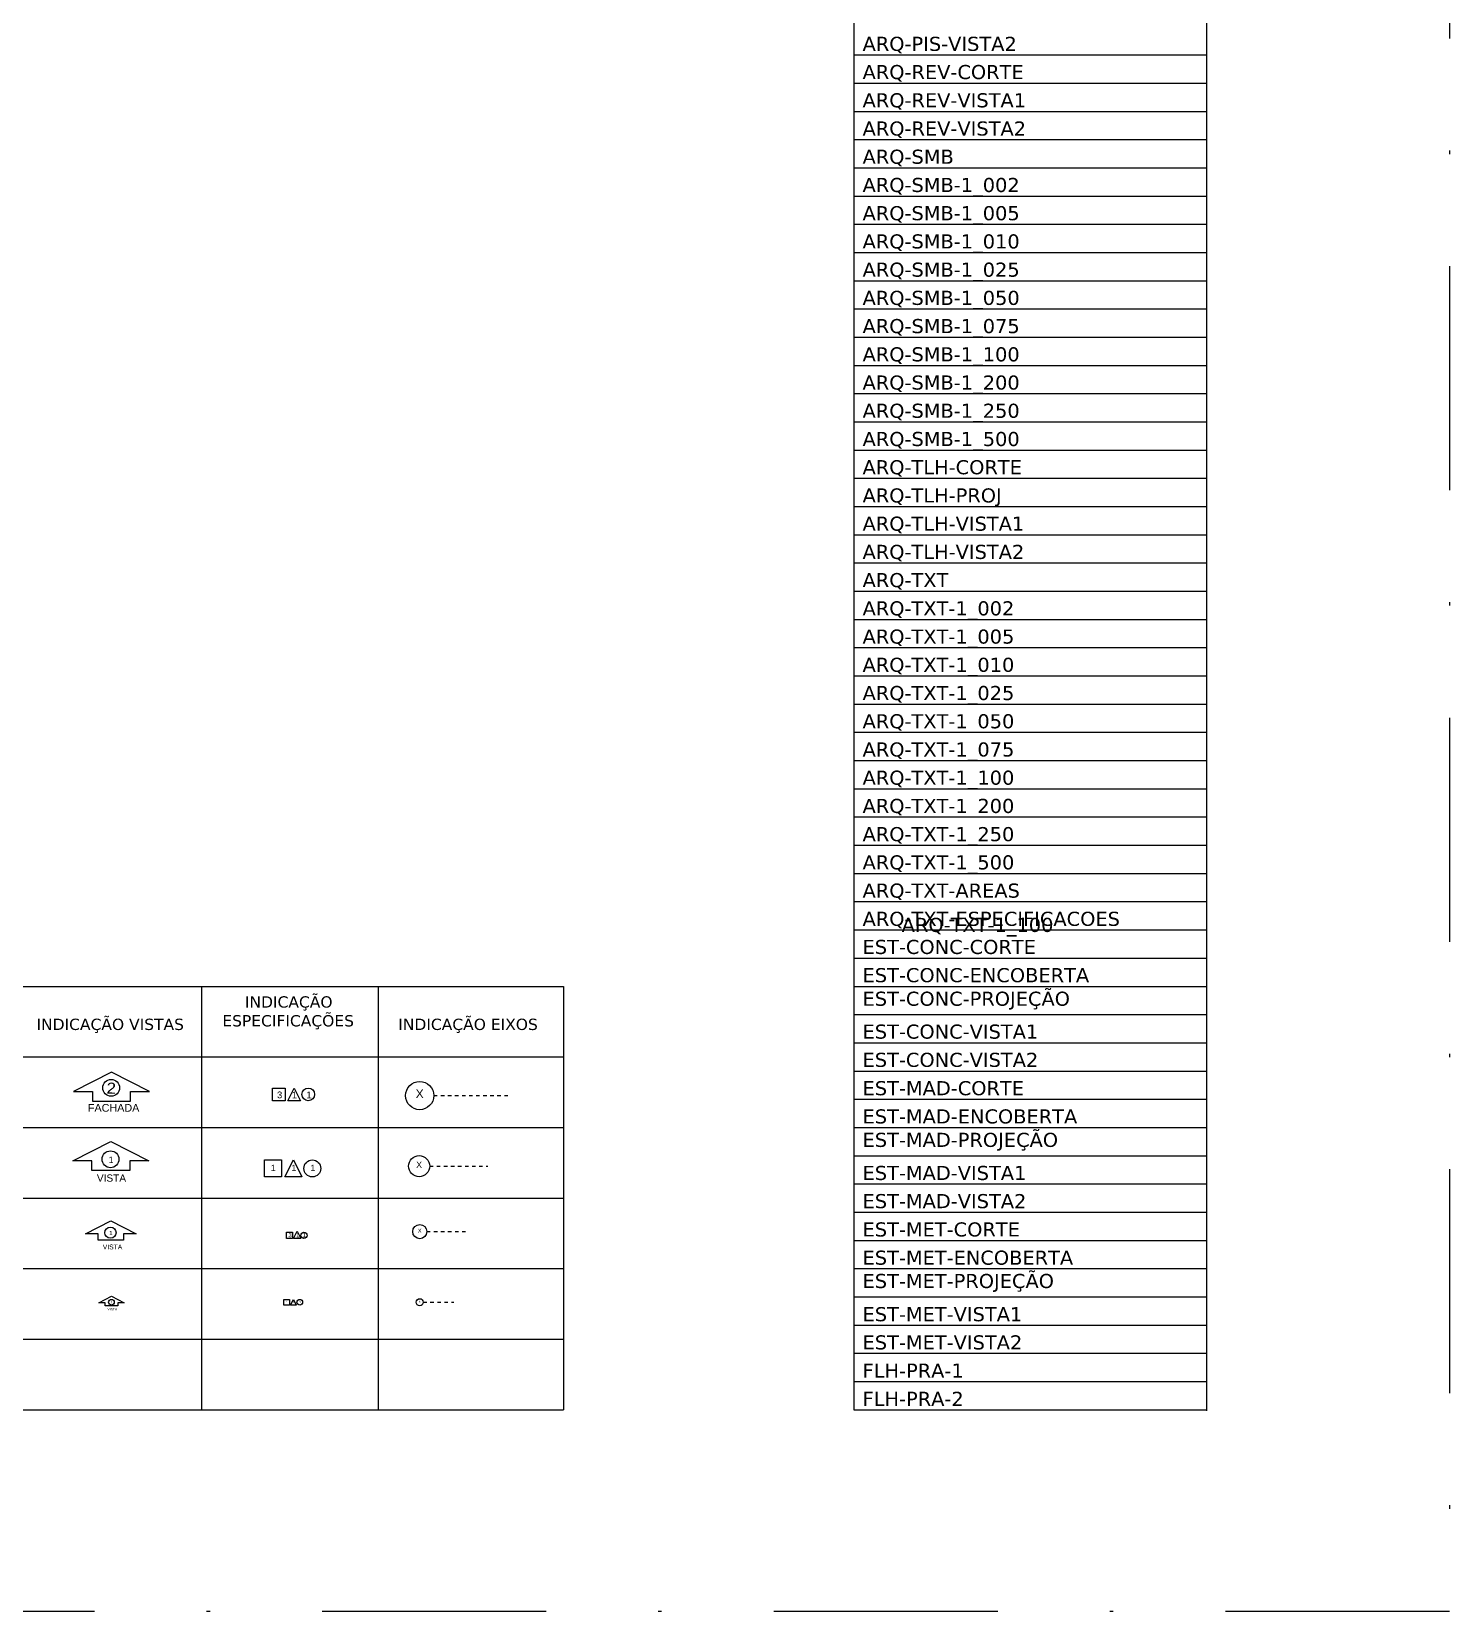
# Model space of a CAD drawing. Extents: x 386 to 569, y 47 to 136.
# Drawn here: x 529.22 to 569.41, y 46.58 to 91.35 of the extents above; entities that cross this region are included whole.
import ezdxf

# ---------------------------------------------------------------- set-up
doc = ezdxf.new("R2010")
doc.units = 0
doc.header["$LTSCALE"] = 0.005
for name, pattern in [('C5', [60, 50, -5, 0, -5]), ('CONTINU', [0]), ('DASHDOT', [25.4, 12.7, -6.35, 0, -6.35]), ('TRAÇO-2PTOS_P', [0.625, 0.25, -0.125, 0, -0.125, 0, -0.125])]:
    doc.linetypes.add(name, pattern=pattern)
doc.layers.get('0').update_dxf_attribs({"linetype": 'CONTINUOUS'})
for name, color, linetype in [('ARQ-EXO-1_025', 251, 'C5'), ('ARQ-EXO-1_050', 251, 'C5'), ('ARQ-EXO-1_100', 251, 'C5'), ('ARQ-PIS-VISTA2', 2, 'CONTINUOUS'), ('ARQ-REV-CORTE', 2, 'CONTINUOUS'), ('ARQ-REV-VISTA1', 30, 'CONTINUOUS'), ('ARQ-REV-VISTA2', 30, 'CONTINUOUS'), ('ARQ-SMB', 1, 'CONTINUOUS'), ('ARQ-SMB-1_002', 1, 'CONTINUOUS'), ('ARQ-SMB-1_005', 1, 'CONTINU'), ('ARQ-SMB-1_010', 1, 'CONTINUOUS'), ('ARQ-SMB-1_025', 1, 'CONTINUOUS'), ('ARQ-SMB-1_050', 1, 'CONTINUOUS'), ('ARQ-SMB-1_100', 1, 'CONTINUOUS'), ('ARQ-SMB-1_200', 1, 'CONTINUOUS'), ('ARQ-SMB-1_250', 1, 'CONTINUOUS'), ('ARQ-SMB-1_500', 1, 'CONTINUOUS'), ('ARQ-TLH-CORTE', 4, 'CONTINUOUS'), ('ARQ-TLH-PROJ', 8, 'TRAÇO-2PTOS_P'), ('ARQ-TLH-VISTA1', 2, 'CONTINUOUS'), ('ARQ-TLH-VISTA2', 1, 'CONTINUOUS'), ('ARQ-TXT', 2, 'CONTINUOUS'), ('ARQ-TXT-1_002', 2, 'CONTINUOUS'), ('ARQ-TXT-1_005', 2, 'CONTINUOUS'), ('ARQ-TXT-1_010', 2, 'CONTINUOUS'), ('ARQ-TXT-1_025', 2, 'CONTINUOUS'), ('ARQ-TXT-1_050', 2, 'CONTINUOUS'), ('ARQ-TXT-1_075', 2, 'CONTINUOUS'), ('ARQ-TXT-1_100', 2, 'CONTINUOUS'), ('ARQ-TXT-1_200', 2, 'CONTINUOUS'), ('ARQ-TXT-1_250', 2, 'CONTINUOUS'), ('ARQ-TXT-1_500', 2, 'CONTINUOUS'), ('ARQ-TXT-AREAS', 2, 'CONTINUOUS'), ('ARQ-TXT-ESPECIFICACOES', 2, 'CONTINUOUS'), ('EST-CONC-CORTE', 6, 'CONTINUOUS'), ('EST-CONC-ENCOBERTA', 9, 'CONTINUOUS'), ('EST-CONC-PROJEÇÃO', 252, 'CONTINUOUS'), ('EST-CONC-VISTA1', 3, 'CONTINUOUS'), ('EST-CONC-VISTA2', 2, 'CONTINUOUS'), ('EST-MAD-CORTE', 4, 'CONTINUOUS'), ('EST-MAD-ENCOBERTA', 9, 'CONTINUOUS'), ('EST-MAD-PROJEÇÃO', 251, 'CONTINUOUS'), ('EST-MAD-VISTA1', 2, 'CONTINUOUS'), ('EST-MAD-VISTA2', 1, 'CONTINUOUS'), ('EST-MET-CORTE', 5, 'CONTINUOUS'), ('EST-MET-ENCOBERTA', 9, 'CONTINUOUS'), ('EST-MET-PROJEÇÃO', 253, 'CONTINUOUS'), ('EST-MET-VISTA1', 1, 'CONTINUOUS'), ('EST-MET-VISTA2', 8, 'CONTINUOUS'), ('FLH-PRA-01', 1, 'CONTINUOUS'), ('FLH-PRA-02', 6, 'CONTINUOUS')]:
    doc.layers.add(name, color=color, linetype=linetype)
doc.styles.add('A20', font='arial.ttf', dxfattribs={"height": 0.2})
doc.styles.add('A26', font='arial.ttf', dxfattribs={"height": 0.26})
doc.styles.add('ESC-50-A20', font='arial.ttf', dxfattribs={"height": 0.1})
doc.styles.get("Standard").update_dxf_attribs({"font": 'simplex.shx'})

msp = doc.modelspace()

# ---------------------------------------------------------------- linework, layer by layer
at = {"color": 251}
for p, q in [((552.52417, 124.29352), (552.52417, 52.29352)), ((562.52417, 124.29352), (562.52417, 52.26051)), ((552.52417, 90.69352), (562.52417, 90.69352)), ((552.52417, 89.89352), (562.52417, 89.89352)), ((552.52417, 89.09352), (562.52417, 89.09352)), ((552.52417, 88.29352), (562.52417, 88.29352)), ((552.52417, 87.49352), (562.52417, 87.49352)), ((552.52417, 86.69352), (562.52417, 86.69352)), ((552.52417, 85.89352), (562.52417, 85.89352)), ((552.52417, 85.09352), (562.52417, 85.09352)), ((552.52417, 84.29352), (562.52417, 84.29352)), ((552.52417, 83.49352), (562.52417, 83.49352)), ((552.52417, 82.69352), (562.52417, 82.69352)), ((552.52417, 81.89352), (562.52417, 81.89352)), ((552.52417, 81.09352), (562.52417, 81.09352)), ((552.52417, 80.29352), (562.52417, 80.29352)), ((552.52417, 79.49352), (562.52417, 79.49352)), ((552.52417, 78.69352), (562.52417, 78.69352)), ((552.52417, 77.89352), (562.52417, 77.89352)), ((552.52417, 77.09352), (562.52417, 77.09352)), ((552.52417, 76.29352), (562.52417, 76.29352)), ((552.52417, 75.49352), (562.52417, 75.49352)), ((552.52417, 74.69352), (562.52417, 74.69352)), ((552.52417, 73.89352), (562.52417, 73.89352)), ((552.52417, 73.09352), (562.52417, 73.09352)), ((552.52417, 72.29352), (562.52417, 72.29352)), ((552.52417, 71.49352), (562.52417, 71.49352)), ((552.52417, 70.69352), (562.52417, 70.69352)), ((552.52417, 69.89352), (562.52417, 69.89352)), ((552.52417, 69.09352), (562.52417, 69.09352)), ((552.52417, 68.29352), (562.52417, 68.29352)), ((552.52417, 67.49352), (562.52417, 67.49352)), ((552.52417, 66.69352), (562.52417, 66.69352)), ((552.52417, 65.89352), (562.52417, 65.89352)), ((552.52417, 65.09352), (562.52417, 65.09352)), ((495.42801, 64.29352), (544.3011, 64.29352)), ((534.04298, 64.29352), (534.04298, 52.29352)), ((539.04298, 64.29352), (539.04298, 52.29352)), ((544.3011, 64.29352), (544.3011, 52.29352)), ((552.52417, 64.29352), (562.52417, 64.29352)), ((552.52417, 63.49352), (562.52417, 63.49352)), ((552.52417, 62.69352), (562.52417, 62.69352)), ((495.42801, 62.29352), (544.3011, 62.29352)), ((495.42801, 62.29352), (544.3011, 62.29352)), ((534.04298, 62.34088), (534.04298, 52.29352)), ((552.52417, 61.89352), (562.52417, 61.89352)), ((552.52417, 61.09352), (562.52417, 61.09352)), ((495.42801, 60.29352), (544.3011, 60.29352)), ((552.52417, 60.29352), (562.52417, 60.29352)), ((552.52417, 59.49352), (562.52417, 59.49352)), ((552.52417, 58.69352), (562.52417, 58.69352)), ((495.42801, 58.29352), (544.3011, 58.29352)), ((552.52417, 57.89352), (562.52417, 57.89352)), ((552.52417, 57.09352), (562.52417, 57.09352)), ((495.42801, 56.29352), (544.3011, 56.29352)), ((552.52417, 56.29352), (562.52417, 56.29352)), ((552.52417, 55.49352), (562.52417, 55.49352)), ((552.52417, 54.69352), (562.52417, 54.69352)), ((495.42801, 54.29352), (544.3011, 54.29352)), ((552.52417, 53.89352), (562.52417, 53.89352)), ((552.52417, 53.09352), (562.52417, 53.09352)), ((495.42801, 52.29352), (544.3011, 52.29352)), ((552.52417, 52.29352), (562.52417, 52.29352))]:
    msp.add_line(p, q, dxfattribs=at)
at = {"linetype": 'DASHDOT', "ltscale": 100}
msp.add_lwpolyline([(386.05054, 135.90842), (569.40552, 135.90842), (569.40552, 46.57702), (386.05054, 46.57702)], close=True, dxfattribs=at)
at = {"layer": 'ARQ-EXO-1_025', "ltscale": 0.05}
msp.add_line((540.3245, 55.34088), (541.19333, 55.34088), dxfattribs=at)
at = {"layer": 'ARQ-EXO-1_025', "linetype": 'CONTINU'}
msp.add_circle((540.2245, 55.34088), 0.1, dxfattribs=at)
at = {"layer": 'ARQ-EXO-1_050', "ltscale": 0.1}
msp.add_line((540.4245, 57.34088), (541.52289, 57.34088), dxfattribs=at)
at = {"layer": 'ARQ-EXO-1_050', "linetype": 'CONTINU'}
msp.add_circle((540.2245, 57.34088), 0.2, dxfattribs=at)
at = {"layer": 'ARQ-EXO-1_100', "ltscale": 0.2}
for p, q in [((540.62264, 61.19624), (542.81943, 61.19624)), ((540.50724, 59.19624), (542.15483, 59.19624))]:
    msp.add_line(p, q, dxfattribs=at)
at = {"layer": 'ARQ-EXO-1_100', "linetype": 'CONTINU'}
for centre, radius in [((540.22264, 61.19624), 0.4), ((540.20724, 59.19624), 0.3)]:
    msp.add_circle(centre, radius, dxfattribs=at)
at = {"layer": 'ARQ-SMB-1_025'}
msp.add_lwpolyline([(536.373, 55.42088), (536.533, 55.42088), (536.533, 55.26088), (536.373, 55.26088)], close=True, dxfattribs=at)
msp.add_lwpolyline([(536.56601, 55.26088), (536.64601, 55.42088), (536.72601, 55.26088), (536.56601, 55.26088)], dxfattribs=at)
msp.add_circle((536.82523, 55.34088), 0.08, dxfattribs=at)
at = {"layer": 'ARQ-SMB-1_100', "elevation": -2.8345}
msp.add_lwpolyline([(532.02914, 61.31019), (532.56806, 61.31019), (531.49021, 61.85882), (530.41237, 61.31019), (530.95129, 61.31019), (530.95129, 61.03587), (532.02914, 61.03587), (532.02914, 61.31019)], dxfattribs=at)
at = {"layer": 'ARQ-SMB-1_100'}
for points in [[(536.05306, 61.41088), (536.41146, 61.41088), (536.41146, 61.05248), (536.05306, 61.05248)], [(535.82354, 59.3736), (536.30354, 59.3736), (536.30354, 58.8936), (535.82354, 58.8936)], [(536.44393, 57.3255), (536.61993, 57.3255), (536.61993, 57.1495), (536.44393, 57.1495)]]:
    msp.add_lwpolyline(points, close=True, dxfattribs=at)
for points in [[(536.48538, 61.05248), (536.66458, 61.41088), (536.84378, 61.05248), (536.48538, 61.05248)], [(530.93049, 59.3465), (530.39157, 59.3465), (531.46942, 59.89513), (532.54726, 59.3465), (532.00834, 59.3465), (532.00834, 59.07218), (530.93049, 59.07218), (530.93049, 59.3465)], [(536.40254, 58.8936), (536.64254, 59.3736), (536.88254, 58.8936), (536.40254, 58.8936)], [(531.10714, 57.28026), (530.74785, 57.28026), (531.46642, 57.64602), (532.18498, 57.28026), (531.8257, 57.28026), (531.8257, 57.09738), (531.10714, 57.09738), (531.10714, 57.28026)], [(536.75333, 57.3585), (536.85783, 57.1495), (536.64883, 57.1495), (536.75333, 57.3585)], [(531.31092, 55.32506), (531.13128, 55.32506), (531.49056, 55.50794), (531.84984, 55.32506), (531.6702, 55.32506), (531.6702, 55.23362), (531.31092, 55.23362), (531.31092, 55.32506)]]:
    msp.add_lwpolyline(points, dxfattribs=at)
at = {"layer": 'ARQ-SMB-1_100', "color": 2}
for centre, radius in [((531.47819, 61.41882), 0.23872), ((531.45967, 59.39252), 0.23872), ((531.45992, 57.31094), 0.15915), ((531.48732, 55.3404), 0.07957)]:
    msp.add_circle(centre, radius, dxfattribs=at)
at = {"layer": 'ARQ-SMB-1_100'}
for centre, radius in [((537.06605, 61.23168), 0.1792), ((537.18022, 59.1336), 0.24), ((536.94138, 57.2375), 0.088)]:
    msp.add_circle(centre, radius, dxfattribs=at)

# ---------------------------------------------------------------- texts
at = {"layer": 'ARQ-PIS-VISTA2', "insert": (552.77417, 91.20742), "char_height": 0.4, "attachment_point": 1}
msp.add_mtext_dynamic_manual_height_columns('{\\fVerdana|b0|i0|c0|p34;ARQ-PIS-VISTA2}', width=14.415678, gutter_width=12.5, heights=[0], dxfattribs=at)
at = {"layer": 'ARQ-REV-CORTE', "insert": (552.77417, 90.40742), "char_height": 0.4, "attachment_point": 1}
msp.add_mtext_dynamic_manual_height_columns('{\\fVerdana|b0|i0|c0|p34;ARQ-REV-CORTE}', width=14.415678, gutter_width=12.5, heights=[0], dxfattribs=at)
at = {"layer": 'ARQ-REV-VISTA1', "insert": (552.77417, 89.60742), "char_height": 0.4, "attachment_point": 1}
msp.add_mtext_dynamic_manual_height_columns('{\\fVerdana|b0|i0|c0|p34;ARQ-REV-VISTA1}', width=14.415678, gutter_width=12.5, heights=[0], dxfattribs=at)
at = {"layer": 'ARQ-REV-VISTA2', "insert": (552.77417, 88.80742), "char_height": 0.4, "attachment_point": 1}
msp.add_mtext_dynamic_manual_height_columns('{\\fVerdana|b0|i0|c0|p34;ARQ-REV-VISTA2}', width=14.415678, gutter_width=12.5, heights=[0], dxfattribs=at)
at = {"layer": 'ARQ-SMB', "insert": (552.77417, 88.00742), "char_height": 0.4, "attachment_point": 1}
msp.add_mtext_dynamic_manual_height_columns('{\\fVerdana|b0|i0|c0|p34;ARQ-SMB}', width=14.415678, gutter_width=12.5, heights=[0], dxfattribs=at)
at = {"layer": 'ARQ-SMB-1_002', "insert": (552.77417, 87.20742), "char_height": 0.4, "attachment_point": 1}
msp.add_mtext_dynamic_manual_height_columns('{\\fVerdana|b0|i0|c0|p34;ARQ-SMB-1_002}', width=14.415678, gutter_width=12.5, heights=[0], dxfattribs=at)
at = {"layer": 'ARQ-SMB-1_005', "insert": (552.77417, 86.40742), "char_height": 0.4, "attachment_point": 1}
msp.add_mtext_dynamic_manual_height_columns('{\\fVerdana|b0|i0|c0|p34;ARQ-SMB-1_005}', width=14.415678, gutter_width=12.5, heights=[0], dxfattribs=at)
at = {"layer": 'ARQ-SMB-1_010', "insert": (552.77417, 85.60742), "char_height": 0.4, "attachment_point": 1}
msp.add_mtext_dynamic_manual_height_columns('{\\fVerdana|b0|i0|c0|p34;ARQ-SMB-1_010}', width=14.415678, gutter_width=12.5, heights=[0], dxfattribs=at)
at = {"layer": 'ARQ-SMB-1_025', "insert": (552.77417, 84.80742), "char_height": 0.4, "attachment_point": 1}
msp.add_mtext_dynamic_manual_height_columns('{\\fVerdana|b0|i0|c0|p34;ARQ-SMB-1_025}', width=14.415678, gutter_width=12.5, heights=[0], dxfattribs=at)
at = {"layer": 'ARQ-SMB-1_050', "char_height": 0.4, "attachment_point": 1}
for s, insert in [('{\\fVerdana|b0|i0|c0|p34;ARQ-SMB-1_050}', (552.77417, 84.00742)), ('{\\fVerdana|b0|i0|c0|p34;ARQ-SMB-1_075}', (552.77417, 83.20742))]:
    msp.add_mtext_dynamic_manual_height_columns(s, width=14.415678, gutter_width=12.5, heights=[0], dxfattribs=dict(at, insert=insert))
at = {"layer": 'ARQ-SMB-1_100', "color": 2, "style": 'A26', "text_generation_flag": 6, "width": 1.1}
msp.add_text('2', height=0.312, rotation=177.915721, dxfattribs=at).set_placement((531.34295, 61.25648))
at = {"layer": 'ARQ-SMB-1_100', "insert": (552.77417, 82.40742), "char_height": 0.4, "attachment_point": 1}
msp.add_mtext_dynamic_manual_height_columns('{\\fVerdana|b0|i0|c0|p34;ARQ-SMB-1_100}', width=14.415678, gutter_width=12.5, heights=[0], dxfattribs=at)
at = {"layer": 'ARQ-SMB-1_200', "insert": (552.77417, 81.60742), "char_height": 0.4, "attachment_point": 1}
msp.add_mtext_dynamic_manual_height_columns('{\\fVerdana|b0|i0|c0|p34;ARQ-SMB-1_200}', width=14.415678, gutter_width=12.5, heights=[0], dxfattribs=at)
at = {"layer": 'ARQ-SMB-1_250', "insert": (552.77417, 80.80742), "char_height": 0.4, "attachment_point": 1}
msp.add_mtext_dynamic_manual_height_columns('{\\fVerdana|b0|i0|c0|p34;ARQ-SMB-1_250}', width=14.415678, gutter_width=12.5, heights=[0], dxfattribs=at)
at = {"layer": 'ARQ-SMB-1_500', "insert": (552.77417, 80.00742), "char_height": 0.4, "attachment_point": 1}
msp.add_mtext_dynamic_manual_height_columns('{\\fVerdana|b0|i0|c0|p34;ARQ-SMB-1_500}', width=14.415678, gutter_width=12.5, heights=[0], dxfattribs=at)
at = {"layer": 'ARQ-TLH-CORTE', "insert": (552.77417, 79.20742), "char_height": 0.4, "attachment_point": 1}
msp.add_mtext_dynamic_manual_height_columns('{\\fVerdana|b0|i0|c0|p34;ARQ-TLH-CORTE}', width=14.415678, gutter_width=12.5, heights=[0], dxfattribs=at)
at = {"layer": 'ARQ-TLH-PROJ', "insert": (552.77417, 78.40742), "char_height": 0.4, "attachment_point": 1}
msp.add_mtext_dynamic_manual_height_columns('{\\fVerdana|b0|i0|c0|p34;ARQ-TLH-PROJ}', width=14.415678, gutter_width=12.5, heights=[0], dxfattribs=at)
at = {"layer": 'ARQ-TLH-VISTA1', "insert": (552.77417, 77.60742), "char_height": 0.4, "attachment_point": 1}
msp.add_mtext_dynamic_manual_height_columns('{\\fVerdana|b0|i0|c0|p34;ARQ-TLH-VISTA1}', width=14.415678, gutter_width=12.5, heights=[0], dxfattribs=at)
at = {"layer": 'ARQ-TLH-VISTA2', "insert": (552.77417, 76.80742), "char_height": 0.4, "attachment_point": 1}
msp.add_mtext_dynamic_manual_height_columns('{\\fVerdana|b0|i0|c0|p34;ARQ-TLH-VISTA2}', width=14.415678, gutter_width=12.5, heights=[0], dxfattribs=at)
at = {"layer": 'ARQ-TXT', "insert": (552.77417, 76.00742), "char_height": 0.4, "attachment_point": 1}
msp.add_mtext_dynamic_manual_height_columns('{\\fVerdana|b0|i0|c0|p34;ARQ-TXT}', width=14.415678, gutter_width=12.5, heights=[0], dxfattribs=at)
at = {"layer": 'ARQ-TXT', "char_height": 0.32, "attachment_point": 1, "style": 'ESC-50-A20'}
for s, width, insert in [('\\pi1.2261;{\\fVerdana|b0|i0|c0|p34;INDICAÇÃO \\P\\pi0.58677;ESPECIFICAÇÕES}', 5, (534.04298, 64.01099)), ('\\pi0.31921;{\\fVerdana|b0|i0|c0|p34;INDICAÇÃO VISTAS}', 5, (529.04298, 63.37651)), ('\\pi0.57205;{\\fVerdana|b0|i0|c0|p34;INDICAÇÃO EIXOS}', 5.2581132, (539.04298, 63.37651))]:
    msp.add_mtext_dynamic_manual_height_columns(s, width=width, gutter_width=0.5, heights=[0], dxfattribs=dict(at, insert=insert))
at = {"layer": 'ARQ-TXT-1_002', "insert": (552.77417, 75.20742), "char_height": 0.4, "attachment_point": 1}
msp.add_mtext_dynamic_manual_height_columns('{\\fVerdana|b0|i0|c0|p34;ARQ-TXT-1_002}', width=14.415678, gutter_width=12.5, heights=[0], dxfattribs=at)
at = {"layer": 'ARQ-TXT-1_005', "insert": (552.77417, 74.40742), "char_height": 0.4, "attachment_point": 1}
msp.add_mtext_dynamic_manual_height_columns('{\\fVerdana|b0|i0|c0|p34;ARQ-TXT-1_005}', width=14.415678, gutter_width=12.5, heights=[0], dxfattribs=at)
at = {"layer": 'ARQ-TXT-1_010', "insert": (552.77417, 73.60742), "char_height": 0.4, "attachment_point": 1}
msp.add_mtext_dynamic_manual_height_columns('{\\fVerdana|b0|i0|c0|p34;ARQ-TXT-1_010}', width=14.415678, gutter_width=12.5, heights=[0], dxfattribs=at)
at = {"layer": 'ARQ-TXT-1_025', "insert": (552.77417, 72.80742), "char_height": 0.4, "attachment_point": 1}
msp.add_mtext_dynamic_manual_height_columns('{\\fVerdana|b0|i0|c0|p34;ARQ-TXT-1_025}', width=14.415678, gutter_width=12.5, heights=[0], dxfattribs=at)
at = {"layer": 'ARQ-TXT-1_025', "char_height": 0.06, "width": 0.0431259, "attachment_point": 1, "style": 'A20'}
for s, insert in [('1', (536.43844, 55.37476)), ('1', (536.62782, 55.37476)), ('1', (536.80737, 55.37476)), ('X', (540.1964, 55.38436))]:
    msp.add_mtext(s, dxfattribs=dict(at, insert=insert))
at = {"layer": 'ARQ-TXT-1_050', "style": 'ESC-50-A20'}
msp.add_text('FACHADA', height=0.218453, dxfattribs=at).set_placement((530.81951, 60.74061, -2.8345))
at = {"layer": 'ARQ-TXT-1_050', "insert": (552.77417, 72.00742), "char_height": 0.4, "attachment_point": 1}
msp.add_mtext_dynamic_manual_height_columns('{\\fVerdana|b0|i0|c0|p34;ARQ-TXT-1_050}', width=14.415678, gutter_width=12.5, heights=[0], dxfattribs=at)
at = {"layer": 'ARQ-TXT-1_050', "attachment_point": 1, "style": 'A20'}
for s, insert, char_height, width in [('1', (531.40656, 59.46861), 0.18, 0.1293778), ('1', (531.42451, 57.36167), 0.12, 0.0862519), ('X', (540.16831, 57.42784), 0.12, 0.0862519), ('3', (536.50475, 57.30318), 0.12, 0.0862519), ('1', (536.72038, 57.30318), 0.12, 0.0862519), ('1', (536.90627, 57.30318), 0.12, 0.0862519), ('1', (531.46961, 55.36576), 0.06, 0.0431259)]:
    msp.add_mtext(s, dxfattribs=dict(at, insert=insert, char_height=char_height, width=width))
at = {"layer": 'ARQ-TXT-1_050', "attachment_point": 1, "style": 'ESC-50-A20'}
for s, insert, char_height in [('\\pi0.78181;VISTA     ', (530.293, 58.96117), 0.2048), ('\\pi0.91946;VISTA     ', (530.32304, 56.97603), 0.1365333), ('\\pi1.0571;VISTA     ', (530.31533, 55.17633), 0.0682667)]:
    msp.add_mtext_dynamic_manual_height_columns(s, width=2.3895171, gutter_width=1, heights=[0], dxfattribs=dict(at, insert=insert, char_height=char_height))
at = {"layer": 'ARQ-TXT-1_075', "insert": (552.77417, 71.20742), "char_height": 0.4, "attachment_point": 1}
msp.add_mtext_dynamic_manual_height_columns('{\\fVerdana|b0|i0|c0|p34;ARQ-TXT-1_075}', width=14.415678, gutter_width=12.5, heights=[0], dxfattribs=at)
at = {"layer": 'ARQ-TXT-1_100', "char_height": 0.4, "attachment_point": 1}
for insert in [(552.77417, 70.40742), (553.88264, 66.23519)]:
    msp.add_mtext_dynamic_manual_height_columns('{\\fVerdana|b0|i0|c0|p34;ARQ-TXT-1_100}', width=14.415678, gutter_width=12.5, heights=[0], dxfattribs=dict(at, insert=insert))
at = {"layer": 'ARQ-TXT-1_100', "attachment_point": 1, "style": 'A20'}
for s, insert, char_height, width in [('X', (540.11028, 61.37016), 0.24, 0.1725037), ('3', (536.1785, 61.31211), 0.192, 0.138003), ('1', (536.60048, 61.31211), 0.192, 0.138003), ('1', (537.0118, 61.31211), 0.192, 0.138003), ('1', (536.00066, 59.23525), 0.18, 0.1293778), ('1', (536.58798, 59.23525), 0.18, 0.1293778), ('1', (537.12665, 59.23525), 0.18, 0.1293778), ('X', (540.12297, 59.32668), 0.18, 0.1293778)]:
    msp.add_mtext(s, dxfattribs=dict(at, insert=insert, char_height=char_height, width=width))
at = {"layer": 'ARQ-TXT-1_200', "insert": (552.77417, 69.60742), "char_height": 0.4, "attachment_point": 1}
msp.add_mtext_dynamic_manual_height_columns('{\\fVerdana|b0|i0|c0|p34;ARQ-TXT-1_200}', width=14.415678, gutter_width=12.5, heights=[0], dxfattribs=at)
at = {"layer": 'ARQ-TXT-1_250', "insert": (552.77417, 68.80742), "char_height": 0.4, "attachment_point": 1}
msp.add_mtext_dynamic_manual_height_columns('{\\fVerdana|b0|i0|c0|p34;ARQ-TXT-1_250}', width=14.415678, gutter_width=12.5, heights=[0], dxfattribs=at)
at = {"layer": 'ARQ-TXT-1_500', "insert": (552.77417, 68.00742), "char_height": 0.4, "attachment_point": 1}
msp.add_mtext_dynamic_manual_height_columns('{\\fVerdana|b0|i0|c0|p34;ARQ-TXT-1_500}', width=14.415678, gutter_width=12.5, heights=[0], dxfattribs=at)
at = {"layer": 'ARQ-TXT-AREAS', "insert": (552.77417, 67.20742), "char_height": 0.4, "attachment_point": 1}
msp.add_mtext_dynamic_manual_height_columns('{\\fVerdana|b0|i0|c0|p34;ARQ-TXT-AREAS}', width=14.415678, gutter_width=12.5, heights=[0], dxfattribs=at)
at = {"layer": 'ARQ-TXT-ESPECIFICACOES', "insert": (552.77417, 66.40742), "char_height": 0.4, "attachment_point": 1}
msp.add_mtext_dynamic_manual_height_columns('{\\fVerdana|b0|i0|c0|p34;ARQ-TXT-ESPECIFICACOES}', width=14.415678, gutter_width=12.5, heights=[0], dxfattribs=at)
at = {"layer": 'EST-CONC-CORTE', "insert": (552.77417, 65.61047), "char_height": 0.4, "attachment_point": 1}
msp.add_mtext_dynamic_manual_height_columns('{\\fVerdana|b0|i0|c0|p34;EST-CONC-CORTE}', width=14.415678, gutter_width=12.5, heights=[0], dxfattribs=at)
at = {"layer": 'EST-CONC-ENCOBERTA', "insert": (552.77417, 64.81047), "char_height": 0.4, "attachment_point": 1}
msp.add_mtext_dynamic_manual_height_columns('{\\fVerdana|b0|i0|c0|p34;EST-CONC-ENCOBERTA}', width=14.415678, gutter_width=12.5, heights=[0], dxfattribs=at)
at = {"layer": 'EST-CONC-PROJEÇÃO', "insert": (552.77417, 64.14228), "char_height": 0.4, "attachment_point": 1}
msp.add_mtext_dynamic_manual_height_columns('{\\fVerdana|b0|i0|c0|p34;EST-CONC-PROJEÇÃO}', width=14.415678, gutter_width=12.5, heights=[0], dxfattribs=at)
at = {"layer": 'EST-CONC-VISTA1', "insert": (552.77417, 63.21047), "char_height": 0.4, "attachment_point": 1}
msp.add_mtext_dynamic_manual_height_columns('{\\fVerdana|b0|i0|c0|p34;EST-CONC-VISTA1}', width=14.415678, gutter_width=12.5, heights=[0], dxfattribs=at)
at = {"layer": 'EST-CONC-VISTA2', "insert": (552.77417, 62.41047), "char_height": 0.4, "attachment_point": 1}
msp.add_mtext_dynamic_manual_height_columns('{\\fVerdana|b0|i0|c0|p34;EST-CONC-VISTA2}', width=14.415678, gutter_width=12.5, heights=[0], dxfattribs=at)
at = {"layer": 'EST-MAD-CORTE', "insert": (552.77417, 61.60671), "char_height": 0.4, "attachment_point": 1}
msp.add_mtext_dynamic_manual_height_columns('{\\fVerdana|b0|i0|c0|p34;EST-MAD-CORTE}', width=14.415678, gutter_width=12.5, heights=[0], dxfattribs=at)
at = {"layer": 'EST-MAD-ENCOBERTA', "insert": (552.77417, 60.80671), "char_height": 0.4, "attachment_point": 1}
msp.add_mtext_dynamic_manual_height_columns('{\\fVerdana|b0|i0|c0|p34;EST-MAD-ENCOBERTA}', width=14.415678, gutter_width=12.5, heights=[0], dxfattribs=at)
at = {"layer": 'EST-MAD-PROJEÇÃO', "insert": (552.77417, 60.14228), "char_height": 0.4, "attachment_point": 1}
msp.add_mtext_dynamic_manual_height_columns('{\\fVerdana|b0|i0|c0|p34;EST-MAD-PROJEÇÃO}', width=14.415678, gutter_width=12.5, heights=[0], dxfattribs=at)
at = {"layer": 'EST-MAD-VISTA1', "insert": (552.77417, 59.20456), "char_height": 0.4, "attachment_point": 1}
msp.add_mtext_dynamic_manual_height_columns('{\\fVerdana|b0|i0|c0|p34;EST-MAD-VISTA1}', width=14.415678, gutter_width=12.5, heights=[0], dxfattribs=at)
at = {"layer": 'EST-MAD-VISTA2', "insert": (552.77417, 58.40563), "char_height": 0.4, "attachment_point": 1}
msp.add_mtext_dynamic_manual_height_columns('{\\fVerdana|b0|i0|c0|p34;EST-MAD-VISTA2}', width=14.415678, gutter_width=12.5, heights=[0], dxfattribs=at)
at = {"layer": 'EST-MET-CORTE', "insert": (552.77417, 57.60324), "char_height": 0.4, "attachment_point": 1}
msp.add_mtext_dynamic_manual_height_columns('{\\fVerdana|b0|i0|c0|p34;EST-MET-CORTE}', width=14.415678, gutter_width=12.5, heights=[0], dxfattribs=at)
at = {"layer": 'EST-MET-ENCOBERTA', "insert": (552.77417, 56.80324), "char_height": 0.4, "attachment_point": 1}
msp.add_mtext_dynamic_manual_height_columns('{\\fVerdana|b0|i0|c0|p34;EST-MET-ENCOBERTA}', width=14.415678, gutter_width=12.5, heights=[0], dxfattribs=at)
at = {"layer": 'EST-MET-PROJEÇÃO', "insert": (552.77417, 56.14228), "char_height": 0.4, "attachment_point": 1}
msp.add_mtext_dynamic_manual_height_columns('{\\fVerdana|b0|i0|c0|p34;EST-MET-PROJEÇÃO}', width=14.415678, gutter_width=12.5, heights=[0], dxfattribs=at)
at = {"layer": 'EST-MET-VISTA1', "insert": (552.77417, 55.20109), "char_height": 0.4, "attachment_point": 1}
msp.add_mtext_dynamic_manual_height_columns('{\\fVerdana|b0|i0|c0|p34;EST-MET-VISTA1}', width=14.415678, gutter_width=12.5, heights=[0], dxfattribs=at)
at = {"layer": 'EST-MET-VISTA2', "insert": (552.77417, 54.40217), "char_height": 0.4, "attachment_point": 1}
msp.add_mtext_dynamic_manual_height_columns('{\\fVerdana|b0|i0|c0|p34;EST-MET-VISTA2}', width=14.415678, gutter_width=12.5, heights=[0], dxfattribs=at)
at = {"layer": 'FLH-PRA-01', "insert": (552.77417, 53.60109), "char_height": 0.4, "attachment_point": 1}
msp.add_mtext_dynamic_manual_height_columns('{\\fVerdana|b0|i0|c0|p34;FLH-PRA-1}', width=14.415678, gutter_width=12.5, heights=[0], dxfattribs=at)
at = {"layer": 'FLH-PRA-02', "insert": (552.77417, 52.80217), "char_height": 0.4, "attachment_point": 1}
msp.add_mtext_dynamic_manual_height_columns('{\\fVerdana|b0|i0|c0|p34;FLH-PRA-2}', width=14.415678, gutter_width=12.5, heights=[0], dxfattribs=at)

doc.saveas('drawing.dxf')
